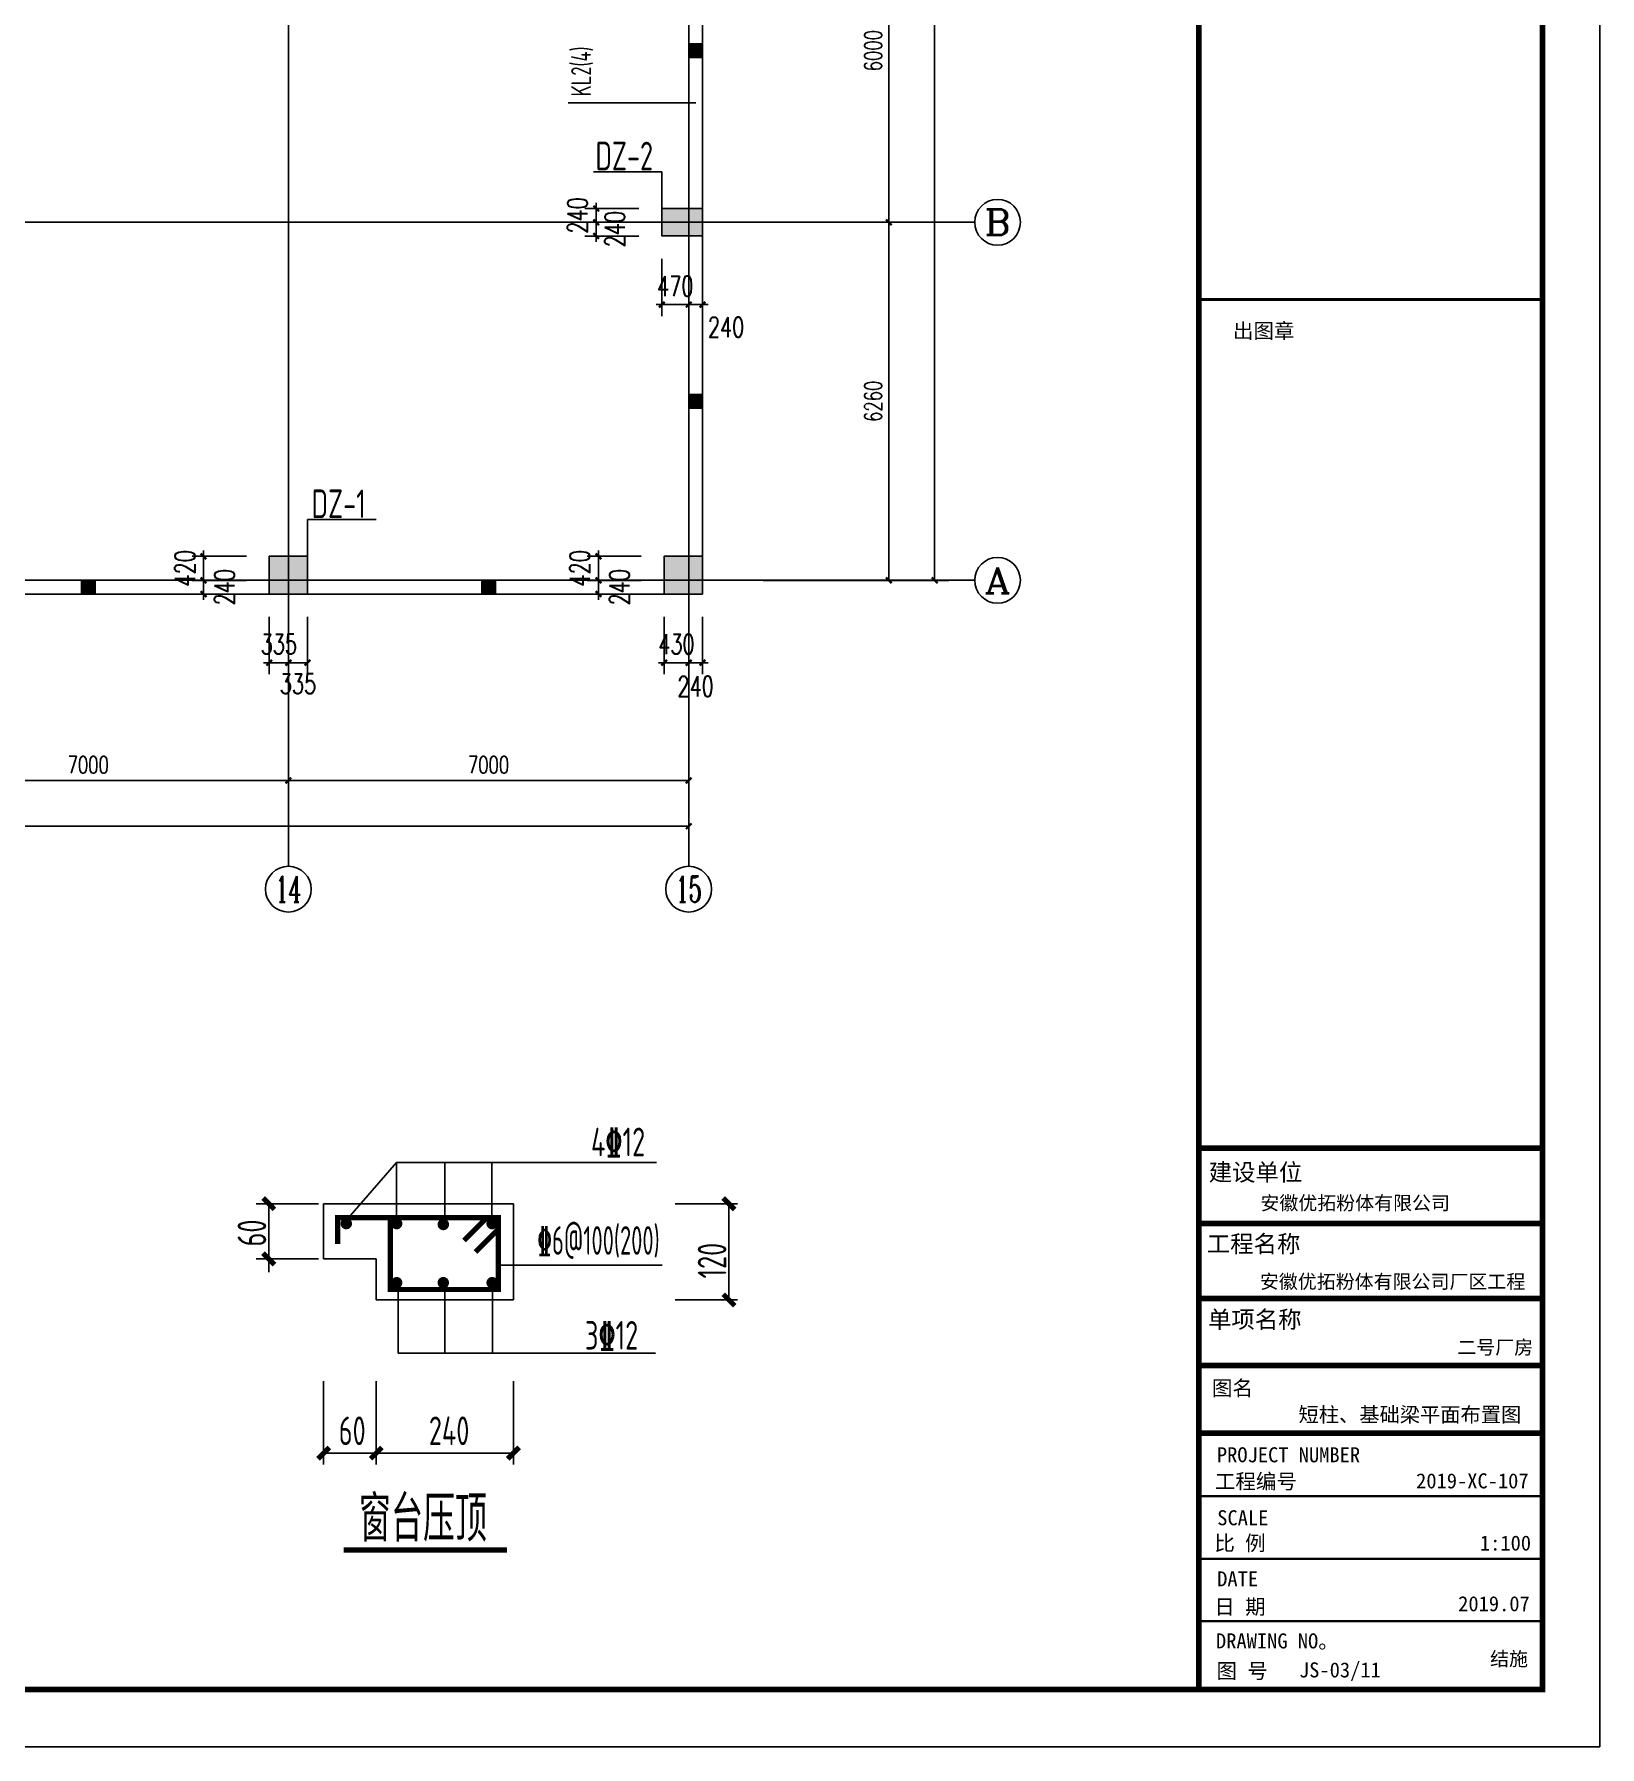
# Model space of a CAD drawing. Extents: x -17471 to 313636, y -71590 to 757901.
# Drawn here: x 286262 to 313636, y 143180 to 173119 of the extents above; entities that cross this region are included whole.
import ezdxf
from ezdxf.enums import TextEntityAlignment as Align

# ---------------------------------------------------------------- set-up
doc = ezdxf.new("R2010")
doc.units = 0
doc.header["$LTSCALE"] = 1000
doc.header["$MEASUREMENT"] = 0
doc.linetypes.add('6', pattern=[8.75, 5, -1.25, 1.25, -1.25])
for name, color, linetype in [('1', 140, 'Continuous'), ('10', 7, 'Continuous'), ('AXIS', 3, 'Continuous'), ('AXIS_TEXT', 7, 'Continuous'), ('DOTE', 1, 'Continuous'), ('PUB_DIM', 3, 'Continuous'), ('PUB_TAB', 7, 'Continuous'), ('PUB_TEXT', 7, 'Continuous'), ('PUB_TITLE', 4, 'Continuous'), ('图框', 7, 'Continuous'), ('基础梁', 4, 'Continuous'), ('尺寸线及数字', 253, 'Continuous'), ('板负筋标注TEXT2', 6, 'Continuous'), ('梁集中标注', 2, 'Continuous'), ('编号标注', 7, '6'), ('钢筋', 1, 'Continuous')]:
    doc.layers.add(name, color=color, linetype=linetype)
doc.layers.add('TEXT', color=7, linetype='Continuous', lineweight=13)
doc.styles.add('_TCH_AXIS', font='COMPLEX', dxfattribs={"bigfont": 'GBCBIG'})
doc.styles.add('_TCH_DIM_T3', font='SIMPLEX', dxfattribs={"width": 0.705882, "bigfont": 'GBCBIG'})
doc.styles.add('COMPLEX', font='COMPLEX')
doc.styles.add('TSSD_REIN', font='Tssdeng.shx', dxfattribs={"width": 0.7, "bigfont": 'hztxt.shx'})
doc.styles.add('宋体', font='')
doc.styles.add('黑体', font='simhei.ttf', dxfattribs={"width": 0.6, "height": 4.3})
doc.styles.get('宋体').set_extended_font_data('SimSun')
doc.dimstyles.new('_TCH_ARCH&&100', dxfattribs={"dimtxt": 297.5, "dimasz": 100, "dimexe": 250, "dimexo": 300, "dimgap": 126.25, "dimtad": 1, "dimdec": 0, "dimzin": 0, "dimdsep": 46, "dimtxsty": '_TCH_DIM_T3', "dimblk": 'ARCHTICK', "dimcen": 0.09, "dimclrt": 7, "dimazin": 2, "dimtfac": 1, "dimtdec": 0, "dimtix": 1, "dimtmove": 2, "dimatfit": 3, "dimfxl": 0, "dimtolj": 1, "dimtzin": 0, "dimarcsym": 0})
doc.dimstyles.new('_TCH_ARCH&&150', dxfattribs={"dimtxt": 446.25, "dimasz": 150, "dimexe": 375, "dimexo": 450, "dimgap": 189.375, "dimtad": 1, "dimdec": 0, "dimzin": 0, "dimdsep": 46, "dimtxsty": '_TCH_DIM_T3', "dimblk": 'ARCHTICK', "dimcen": 0.09, "dimclrt": 7, "dimazin": 2, "dimtfac": 1, "dimtdec": 0, "dimtix": 1, "dimtmove": 2, "dimatfit": 3, "dimfxl": 0, "dimtolj": 1, "dimtzin": 0, "dimarcsym": 0})

# ---------------------------------------------------------------- blocks, each defined once
blk = doc.blocks.new('结构图签1')
at = {"layer": '图框', "color": 4, "const_width": 98.6}
blk.add_lwpolyline([(333761, 58400), (339771, 58400), (339771, 1000), (333761, 1000)], close=True, dxfattribs=at)
at = {"layer": '图框', "color": 0, "const_width": 50}
blk.add_lwpolyline([(333761, 25302), (339771, 25302)], dxfattribs=at)
at = {"layer": '图框', "color": 4}
for points, const_width in [([(333761, 10466), (339749, 10466)], 99.6), ([(333761, 9149), (339751, 9149)], 99.6), ([(333761, 7835), (339771, 7835)], 99.6), ([(333761, 6664), (339771, 6664)], 99.6), ([(333761, 5480), (339771, 5480)], 99.6), ([(333761, 4381), (339771, 4381)], 40.3), ([(333761, 3284), (339771, 3284)], 40.3), ([(333761, 2195), (339771, 2195)], 40.3)]:
    blk.add_lwpolyline(points, dxfattribs=dict(at, const_width=const_width))
at = {"layer": 'PUB_TAB', "lineweight": -3, "style": '宋体', "width": 1.000001}
for s, height, p in [('安徽优拓粉体有限公司', 243, (334837, 9385)), ('安徽优拓粉体有限公司厂区工程', 243.02, (334828, 8011)), ('二号厂房', 243, (338280, 6862)), ('结施', 243, (338853, 1416))]:
    blk.add_text(s, height=height, dxfattribs=at).set_placement(p)
at = {"layer": '图框', "color": 4}
for s, height, style, p in [('出图章', 262.9, '黑体', (334357, 24622)), ('建设单位', 300, '黑体', (333933, 9894)), ('工程名称', 300, '黑体', (333900, 8642)), ('单项名称', 300, '黑体', (333920, 7321)), ('图名', 262.9, '黑体', (333989, 6139)), ('工程编号', 262.9, '黑体', (334041, 4508)), ('2019-XC-107', 262.94, '宋体', (337559, 4517)), ('SCALE', 262.9, '黑体', (334082, 3872)), ('比 例', 262.9, '黑体', (334032, 3429)), ('1:100', 262.9, '宋体', (338675, 3430)), ('DATE', 262.9, '黑体', (334081, 2804)), ('日 期', 262.9, '黑体', (334032, 2317)), ('2019.07', 262.9, '宋体', (338295, 2369)), ('DRAWING NO。', 262.94, '黑体', (334060, 1719)), ('图 号', 262.9, '黑体', (334069, 1194))]:
    blk.add_text(s, height=height, dxfattribs=dict(at, style=style)).set_placement(p)
at = {"layer": '图框', "color": 0, "style": '黑体'}
blk.add_text('PROJECT NUMBER', height=262.94, dxfattribs=at).set_placement((334076, 4973))
blk = doc.blocks.new('_ArchTick')
at = {"color": 0, "linetype": 'ByBlock', "const_width": 0.4}
blk.add_lwpolyline([(-0.5, -0.5), (0.5, 0.5)], dxfattribs=at)
blk = doc.blocks.new('*D168')
at = {"layer": 'Defpoints', "color": 0, "transparency": 16777216}
for p in [(297276, 163332), (297706, 163332), (297706, 162132)]:
    blk.add_point(p, dxfattribs=at)
at = {"layer": 'PUB_DIM', "color": 0, "lineweight": -2, "transparency": 16777216}
for p, q in [((297276, 162932), (297276, 161932)), ((297706, 162932), (297706, 161932)), ((297276, 162132), (297176, 162132)), ((297276, 162132), (297706, 162132)), ((297706, 162132), (297806, 162132))]:
    blk.add_line(p, q, dxfattribs=at)
at = {"layer": 'PUB_DIM', "color": 0, "lineweight": -2, "transparency": 16777216, "xscale": 100, "yscale": 100, "zscale": 100}
blk.add_blockref('_ArchTick', (297276, 162132), dxfattribs=at)
at = {"layer": 'PUB_DIM', "color": 0, "lineweight": -2, "transparency": 16777216, "xscale": 100, "yscale": 100, "zscale": 100, "rotation": 180}
blk.add_blockref('_ArchTick', (297706, 162132), dxfattribs=at)
at = {"layer": 'PUB_DIM', "color": 7, "transparency": 16777216, "insert": (297491, 162457), "char_height": 350, "attachment_point": 5, "style": '_TCH_DIM_T3'}
blk.add_mtext('\\A1;430', dxfattribs=at)
blk = doc.blocks.new('*D169')
at = {"layer": 'Defpoints', "color": 0, "transparency": 16777216}
for p in [(297706, 163332), (297946, 163332), (297946, 162132)]:
    blk.add_point(p, dxfattribs=at)
at = {"layer": 'PUB_DIM', "color": 0, "lineweight": -2, "transparency": 16777216}
for p, q in [((297706, 162932), (297706, 161932)), ((297946, 162932), (297946, 161932)), ((297706, 162132), (297606, 162132)), ((297706, 162132), (297946, 162132)), ((297946, 162132), (298046, 162132))]:
    blk.add_line(p, q, dxfattribs=at)
at = {"layer": 'PUB_DIM', "color": 0, "lineweight": -2, "transparency": 16777216, "xscale": 100, "yscale": 100, "zscale": 100}
blk.add_blockref('_ArchTick', (297706, 162132), dxfattribs=at)
at = {"layer": 'PUB_DIM', "color": 0, "lineweight": -2, "transparency": 16777216, "xscale": 100, "yscale": 100, "zscale": 100, "rotation": 180}
blk.add_blockref('_ArchTick', (297946, 162132), dxfattribs=at)
at = {"layer": 'PUB_DIM', "color": 7, "transparency": 16777216, "insert": (297826, 161719), "char_height": 350, "attachment_point": 5, "style": '_TCH_DIM_T3'}
blk.add_mtext('\\A1;240', dxfattribs=at)
blk = doc.blocks.new('*D170')
at = {"layer": 'Defpoints', "color": 0, "transparency": 16777216}
for p in [(296128, 163572), (297276, 163572), (297276, 163332)]:
    blk.add_point(p, dxfattribs=at)
at = {"layer": 'PUB_DIM', "color": 0, "lineweight": -2, "transparency": 16777216}
for p, q in [((296876, 163572), (295928, 163572)), ((296128, 163572), (296128, 163672)), ((296128, 163332), (296128, 163572)), ((296876, 163332), (295928, 163332)), ((296128, 163332), (296128, 163232))]:
    blk.add_line(p, q, dxfattribs=at)
at = {"layer": 'PUB_DIM', "color": 0, "lineweight": -2, "transparency": 16777216, "xscale": 100, "yscale": 100, "zscale": 100}
for p, rotation in [((296128, 163572), 270), ((296128, 163332), 90)]:
    blk.add_blockref('_ArchTick', p, dxfattribs=dict(at, rotation=rotation))
at = {"layer": 'PUB_DIM', "color": 7, "transparency": 16777216, "insert": (296496, 163452), "char_height": 350, "attachment_point": 5, "rotation": 90, "style": '_TCH_DIM_T3'}
blk.add_mtext('\\A1;240', dxfattribs=at)
blk = doc.blocks.new('*D171')
at = {"layer": 'Defpoints', "color": 0, "transparency": 16777216}
for p in [(296128, 163992), (297276, 163992), (297276, 163572)]:
    blk.add_point(p, dxfattribs=at)
at = {"layer": 'PUB_DIM', "color": 0, "lineweight": -2, "transparency": 16777216}
for p, q in [((296128, 163992), (296128, 164092)), ((296876, 163992), (295928, 163992)), ((296128, 163572), (296128, 163992)), ((296876, 163572), (295928, 163572)), ((296128, 163572), (296128, 163472))]:
    blk.add_line(p, q, dxfattribs=at)
at = {"layer": 'PUB_DIM', "color": 0, "lineweight": -2, "transparency": 16777216, "xscale": 100, "yscale": 100, "zscale": 100}
for p, rotation in [((296128, 163992), 270), ((296128, 163572), 90)]:
    blk.add_blockref('_ArchTick', p, dxfattribs=dict(at, rotation=rotation))
at = {"layer": 'PUB_DIM', "color": 7, "transparency": 16777216, "insert": (295803, 163782), "char_height": 350, "attachment_point": 5, "rotation": 90, "style": '_TCH_DIM_T3'}
blk.add_mtext('\\A1;420', dxfattribs=at)
blk = doc.blocks.new('*D224')
at = {"layer": 'Defpoints', "color": 0, "transparency": 16777216}
for p in [(289223, 163572), (290371, 163572), (290371, 163332)]:
    blk.add_point(p, dxfattribs=at)
at = {"layer": 'PUB_DIM', "color": 0, "lineweight": -2, "transparency": 16777216}
for p, q in [((289971, 163572), (289023, 163572)), ((289223, 163572), (289223, 163672)), ((289223, 163332), (289223, 163572)), ((289971, 163332), (289023, 163332)), ((289223, 163332), (289223, 163232))]:
    blk.add_line(p, q, dxfattribs=at)
at = {"layer": 'PUB_DIM', "color": 0, "lineweight": -2, "transparency": 16777216, "xscale": 100, "yscale": 100, "zscale": 100}
for p, rotation in [((289223, 163572), 270), ((289223, 163332), 90)]:
    blk.add_blockref('_ArchTick', p, dxfattribs=dict(at, rotation=rotation))
at = {"layer": 'PUB_DIM', "color": 7, "transparency": 16777216, "insert": (289591, 163452), "char_height": 350, "attachment_point": 5, "rotation": 90, "style": '_TCH_DIM_T3'}
blk.add_mtext('\\A1;240', dxfattribs=at)
blk = doc.blocks.new('*D225')
at = {"layer": 'Defpoints', "color": 0, "transparency": 16777216}
for p in [(289223, 163992), (290371, 163992), (290371, 163572)]:
    blk.add_point(p, dxfattribs=at)
at = {"layer": 'PUB_DIM', "color": 0, "lineweight": -2, "transparency": 16777216}
for p, q in [((289223, 163992), (289223, 164092)), ((289971, 163992), (289023, 163992)), ((289223, 163572), (289223, 163992)), ((289971, 163572), (289023, 163572)), ((289223, 163572), (289223, 163472))]:
    blk.add_line(p, q, dxfattribs=at)
at = {"layer": 'PUB_DIM', "color": 0, "lineweight": -2, "transparency": 16777216, "xscale": 100, "yscale": 100, "zscale": 100}
for p, rotation in [((289223, 163992), 270), ((289223, 163572), 90)]:
    blk.add_blockref('_ArchTick', p, dxfattribs=dict(at, rotation=rotation))
at = {"layer": 'PUB_DIM', "color": 7, "transparency": 16777216, "insert": (288898, 163782), "char_height": 350, "attachment_point": 5, "rotation": 90, "style": '_TCH_DIM_T3'}
blk.add_mtext('\\A1;420', dxfattribs=at)
blk = doc.blocks.new('*D226')
at = {"layer": 'Defpoints', "color": 0, "transparency": 16777216}
for p in [(290706, 163332), (291041, 163332), (291041, 162132)]:
    blk.add_point(p, dxfattribs=at)
at = {"layer": 'PUB_DIM', "color": 0, "lineweight": -2, "transparency": 16777216}
for p, q in [((290706, 162932), (290706, 161932)), ((291041, 162932), (291041, 161932)), ((290706, 162132), (291041, 162132))]:
    blk.add_line(p, q, dxfattribs=at)
at = {"layer": 'PUB_DIM', "color": 0, "lineweight": -2, "transparency": 16777216, "xscale": 100, "yscale": 100, "zscale": 100, "rotation": 180}
blk.add_blockref('_ArchTick', (290706, 162132), dxfattribs=at)
at = {"layer": 'PUB_DIM', "color": 0, "lineweight": -2, "transparency": 16777216, "xscale": 100, "yscale": 100, "zscale": 100}
blk.add_blockref('_ArchTick', (291041, 162132), dxfattribs=at)
at = {"layer": 'PUB_DIM', "color": 7, "transparency": 16777216, "insert": (290874, 161764), "char_height": 350, "attachment_point": 5, "style": '_TCH_DIM_T3'}
blk.add_mtext('\\A1;335', dxfattribs=at)
blk = doc.blocks.new('*D227')
at = {"layer": 'Defpoints', "color": 0, "transparency": 16777216}
for p in [(290371, 163332), (290706, 163332), (290706, 162132)]:
    blk.add_point(p, dxfattribs=at)
at = {"layer": 'PUB_DIM', "color": 0, "lineweight": -2, "transparency": 16777216}
for p, q in [((290371, 162932), (290371, 161932)), ((290706, 162932), (290706, 161932)), ((290371, 162132), (290271, 162132)), ((290371, 162132), (290706, 162132)), ((290706, 162132), (290806, 162132))]:
    blk.add_line(p, q, dxfattribs=at)
at = {"layer": 'PUB_DIM', "color": 0, "lineweight": -2, "transparency": 16777216, "xscale": 100, "yscale": 100, "zscale": 100}
blk.add_blockref('_ArchTick', (290371, 162132), dxfattribs=at)
at = {"layer": 'PUB_DIM', "color": 0, "lineweight": -2, "transparency": 16777216, "xscale": 100, "yscale": 100, "zscale": 100, "rotation": 180}
blk.add_blockref('_ArchTick', (290706, 162132), dxfattribs=at)
at = {"layer": 'PUB_DIM', "color": 7, "transparency": 16777216, "insert": (290539, 162457), "char_height": 350, "attachment_point": 5, "style": '_TCH_DIM_T3'}
blk.add_mtext('\\A1;335', dxfattribs=at)
blk = doc.blocks.new('窗台压顶')
at = {"layer": '1', "color": 3}
for p, q in [((8421532, -1998052), (8421532, -1997169)), ((8421532, -1997169), (8425324, -1997169)), ((8422239, -1998044), (8422239, -1997169)), ((8422924, -1998052), (8422924, -1997169)), ((8423018, -1998666), (8425404, -1998666)), ((8421559, -1998898), (8421559, -1999948)), ((8422239, -1998898), (8422239, -1999948)), ((8422934, -1998898), (8422934, -1999948)), ((8421559, -1999948), (8425309, -1999948))]:
    blk.add_line(p, q, dxfattribs=at)
at = {"layer": '1'}
for p, q in [((8423239, -1997770), (8420472, -1997770)), ((8420472, -1997770), (8420472, -1998574)), ((8423239, -1999172), (8423239, -1997770)), ((8421239, -1998574), (8420472, -1998574)), ((8421239, -1999172), (8421239, -1998574)), ((8421239, -1999172), (8423239, -1999172))]:
    blk.add_line(p, q, dxfattribs=at)
at = {"layer": '尺寸线及数字', "color": 3}
for p, q in [((8419491, -1997770), (8420398, -1997770)), ((8419673, -1998768), (8419673, -1997770)), ((8425595, -1997770), (8426502, -1997770)), ((8426378, -1999172), (8426378, -1997770)), ((8419491, -1998574), (8420398, -1998574)), ((8425595, -1999172), (8426502, -1999172)), ((8420472, -2001571), (8420472, -2000355)), ((8421239, -2001571), (8421239, -2000355)), ((8423239, -2001571), (8423239, -2000355)), ((8420472, -2001404), (8423239, -2001404))]:
    blk.add_line(p, q, dxfattribs=at)
at = {"layer": '尺寸线及数字', "color": 3, "const_width": 75}
for points in [[(8419590, -1997687), (8419756, -1997854)], [(8426295, -1997687), (8426462, -1997854)], [(8419590, -1998491), (8419756, -1998657)], [(8426295, -1999089), (8426462, -1999256)], [(8420389, -2001487), (8420555, -2001321)], [(8421156, -2001487), (8421322, -2001321)], [(8423156, -2001487), (8423322, -2001321)]]:
    blk.add_lwpolyline(points, dxfattribs=at)
at = {"layer": '编号标注', "color": 3}
blk.add_line((8421532, -1997169), (8420761, -1998060), dxfattribs=at)
at = {"layer": '钢筋', "const_width": 75}
for points in [[(8421444, -1997973), (8420677, -1997973), (8420677, -1998356)], [(8422518, -1998306), (8422851, -1997973), (8423018, -1997973), (8423018, -1999019), (8421444, -1999019), (8421444, -1997973), (8423018, -1997973), (8423018, -1998140), (8422685, -1998473)]]:
    blk.add_lwpolyline(points, dxfattribs=at)
at = {"layer": '钢筋', "const_width": 83.3}
for points in [[(8420844, -1998060, 1), (8420761, -1998060, 1), (8420844, -1998060)], [(8421578, -1998060, 1), (8421495, -1998060, 1), (8421578, -1998060)], [(8422258, -1998073, -1), (8422174, -1998073, -1), (8422258, -1998073)], [(8422970, -1998060, 1), (8422886, -1998060, 1), (8422970, -1998060)], [(8421578, -1998921, 1), (8421495, -1998921, 1), (8421578, -1998921)], [(8422258, -1998921, 1), (8422174, -1998921, 1), (8422258, -1998921)], [(8422970, -1998921, 1), (8422886, -1998921, 1), (8422970, -1998921)]]:
    blk.add_lwpolyline(points, format="xyb", dxfattribs=at)
at = {"layer": '钢筋', "color": 2, "const_width": 75}
blk.add_lwpolyline([(8420763, -2002816), (8423143, -2002816)], dxfattribs=at)
at = {"layer": '板负筋标注TEXT2', "color": 0, "style": 'TSSD_REIN'}
for s, height, width, p in [('4%%13212', 416.7, 0.7, (8424369, -1997079)), (' %%1326@100(200)', 416.67, 0.599976, (8423434, -1998514)), ('3%%13212', 416.7, 0.7, (8424281, -1999896)), ('60', 416.7, 0.7, (8420693, -2001287)), ('240', 416.7, 0.7, (8422006, -2001287)), ('窗台压顶', 666.7, 0.7, (8420987, -2002693))]:
    blk.add_text(s, height=height, dxfattribs=dict(at, width=width)).set_placement(p)
at = {"layer": '板负筋标注TEXT2', "color": 0, "style": 'TSSD_REIN', "width": 0.7}
for s, p in [('60', (8419636, -1998393)), ('120', (8426341, -1998860))]:
    blk.add_text(s, height=416.7, rotation=90, dxfattribs=at).set_placement(p)
blk = doc.blocks.new('*D333')
at = {"layer": 'Defpoints', "color": 0, "transparency": 16777216}
for p in [(297236, 169592), (297706, 169592), (297236, 168392)]:
    blk.add_point(p, dxfattribs=at)
at = {"layer": 'PUB_DIM', "color": 0, "lineweight": -2, "transparency": 16777216}
for p, q in [((297236, 169192), (297236, 168192)), ((297706, 169192), (297706, 168192)), ((297236, 168392), (297136, 168392)), ((297706, 168392), (297236, 168392)), ((297706, 168392), (297806, 168392))]:
    blk.add_line(p, q, dxfattribs=at)
at = {"layer": 'PUB_DIM', "color": 0, "lineweight": -2, "transparency": 16777216, "xscale": 100, "yscale": 100, "zscale": 100}
blk.add_blockref('_ArchTick', (297236, 168392), dxfattribs=at)
at = {"layer": 'PUB_DIM', "color": 0, "lineweight": -2, "transparency": 16777216, "xscale": 100, "yscale": 100, "zscale": 100, "rotation": 180}
blk.add_blockref('_ArchTick', (297706, 168392), dxfattribs=at)
at = {"layer": 'PUB_DIM', "color": 7, "transparency": 16777216, "insert": (297471, 168717), "char_height": 350, "attachment_point": 5, "style": '_TCH_DIM_T3'}
blk.add_mtext('\\A1;470', dxfattribs=at)
blk = doc.blocks.new('*D334')
at = {"layer": 'Defpoints', "color": 0, "transparency": 16777216}
for p in [(297706, 169592), (297946, 169592), (297706, 168392)]:
    blk.add_point(p, dxfattribs=at)
at = {"layer": 'PUB_DIM', "color": 0, "lineweight": -2, "transparency": 16777216}
for p, q in [((297706, 169192), (297706, 168192)), ((297946, 169192), (297946, 168192)), ((297706, 168392), (297606, 168392)), ((297946, 168392), (297706, 168392)), ((297946, 168392), (298046, 168392))]:
    blk.add_line(p, q, dxfattribs=at)
at = {"layer": 'PUB_DIM', "color": 0, "lineweight": -2, "transparency": 16777216, "xscale": 100, "yscale": 100, "zscale": 100}
blk.add_blockref('_ArchTick', (297706, 168392), dxfattribs=at)
at = {"layer": 'PUB_DIM', "color": 0, "lineweight": -2, "transparency": 16777216, "xscale": 100, "yscale": 100, "zscale": 100, "rotation": 180}
blk.add_blockref('_ArchTick', (297946, 168392), dxfattribs=at)
at = {"layer": 'PUB_DIM', "color": 7, "transparency": 16777216, "insert": (298360, 168000), "char_height": 350, "attachment_point": 5, "style": '_TCH_DIM_T3'}
blk.add_mtext('\\A1;240', dxfattribs=at)
blk = doc.blocks.new('*D335')
at = {"layer": 'Defpoints', "color": 0, "transparency": 16777216}
for p in [(296088, 170072), (297236, 170072), (297236, 169832)]:
    blk.add_point(p, dxfattribs=at)
at = {"layer": 'PUB_DIM', "color": 0, "lineweight": -2, "transparency": 16777216}
for p, q in [((296836, 170072), (295888, 170072)), ((296088, 170072), (296088, 170172)), ((296088, 169832), (296088, 170072)), ((296836, 169832), (295888, 169832)), ((296088, 169832), (296088, 169732))]:
    blk.add_line(p, q, dxfattribs=at)
at = {"layer": 'PUB_DIM', "color": 0, "lineweight": -2, "transparency": 16777216, "xscale": 100, "yscale": 100, "zscale": 100}
for p, rotation in [((296088, 170072), 270), ((296088, 169832), 90)]:
    blk.add_blockref('_ArchTick', p, dxfattribs=dict(at, rotation=rotation))
at = {"layer": 'PUB_DIM', "color": 7, "transparency": 16777216, "insert": (295763, 169952), "char_height": 350, "attachment_point": 5, "rotation": 90, "style": '_TCH_DIM_T3'}
blk.add_mtext('\\A1;240', dxfattribs=at)
blk = doc.blocks.new('*D336')
at = {"layer": 'Defpoints', "color": 0, "transparency": 16777216}
for p in [(296088, 169832), (297236, 169832), (297236, 169592)]:
    blk.add_point(p, dxfattribs=at)
at = {"layer": 'PUB_DIM', "color": 0, "lineweight": -2, "transparency": 16777216}
for p, q in [((296836, 169832), (295888, 169832)), ((296088, 169832), (296088, 169932)), ((296088, 169592), (296088, 169832)), ((296836, 169592), (295888, 169592)), ((296088, 169592), (296088, 169492))]:
    blk.add_line(p, q, dxfattribs=at)
at = {"layer": 'PUB_DIM', "color": 0, "lineweight": -2, "transparency": 16777216, "xscale": 100, "yscale": 100, "zscale": 100}
for p, rotation in [((296088, 169832), 270), ((296088, 169592), 90)]:
    blk.add_blockref('_ArchTick', p, dxfattribs=dict(at, rotation=rotation))
at = {"layer": 'PUB_DIM', "color": 7, "transparency": 16777216, "insert": (296414, 169712), "char_height": 350, "attachment_point": 5, "rotation": 90, "style": '_TCH_DIM_T3'}
blk.add_mtext('\\A1;240', dxfattribs=at)
blk = doc.blocks.new('*D1834')
at = {"layer": 'AXIS', "color": 0, "lineweight": -2, "transparency": 16777216}
for p, q in [((299006, 169832), (301456, 169832)), ((301206, 163572), (301206, 169832)), ((299006, 163572), (301456, 163572))]:
    blk.add_line(p, q, dxfattribs=at)
at = {"layer": 'Defpoints', "color": 0, "transparency": 16777216}
for p in [(298706, 169832), (301206, 169832), (298706, 163572)]:
    blk.add_point(p, dxfattribs=at)
at = {"layer": 'AXIS', "color": 0, "lineweight": -2, "transparency": 16777216, "xscale": 100, "yscale": 100, "zscale": 100}
for p, rotation in [((301206, 169832), 90), ((301206, 163572), 270)]:
    blk.add_blockref('_ArchTick', p, dxfattribs=dict(at, rotation=rotation))
at = {"layer": 'AXIS', "color": 7, "transparency": 16777216, "insert": (300931, 166702), "char_height": 297.5, "attachment_point": 5, "rotation": 90, "style": '_TCH_DIM_T3'}
blk.add_mtext('\\A1;6260', dxfattribs=at)
blk = doc.blocks.new('*D1835')
at = {"layer": 'AXIS', "color": 0, "lineweight": -2, "transparency": 16777216}
for p, q in [((299006, 175832), (301456, 175832)), ((301206, 169832), (301206, 175832)), ((299006, 169832), (301456, 169832))]:
    blk.add_line(p, q, dxfattribs=at)
at = {"layer": 'Defpoints', "color": 0, "transparency": 16777216}
for p in [(298706, 175832), (301206, 175832), (298706, 169832)]:
    blk.add_point(p, dxfattribs=at)
at = {"layer": 'AXIS', "color": 0, "lineweight": -2, "transparency": 16777216, "xscale": 100, "yscale": 100, "zscale": 100}
for p, rotation in [((301206, 175832), 90), ((301206, 169832), 270)]:
    blk.add_blockref('_ArchTick', p, dxfattribs=dict(at, rotation=rotation))
at = {"layer": 'AXIS', "color": 7, "transparency": 16777216, "insert": (300931, 172832), "char_height": 297.5, "attachment_point": 5, "rotation": 90, "style": '_TCH_DIM_T3'}
blk.add_mtext('\\A1;6000', dxfattribs=at)
blk = doc.blocks.new('*D1838')
at = {"layer": 'AXIS', "color": 0, "lineweight": -2, "transparency": 16777216}
for p, q in [((299006, 188092), (302256, 188092)), ((302006, 163572), (302006, 188092)), ((299006, 163572), (302256, 163572))]:
    blk.add_line(p, q, dxfattribs=at)
at = {"layer": 'Defpoints', "color": 0, "transparency": 16777216}
for p in [(298706, 188092), (302006, 188092), (298706, 163572)]:
    blk.add_point(p, dxfattribs=at)
at = {"layer": 'AXIS', "color": 0, "lineweight": -2, "transparency": 16777216, "xscale": 100, "yscale": 100, "zscale": 100}
for p, rotation in [((302006, 188092), 90), ((302006, 163572), 270)]:
    blk.add_blockref('_ArchTick', p, dxfattribs=dict(at, rotation=rotation))
at = {"layer": 'AXIS', "color": 7, "transparency": 16777216, "insert": (301731, 175832), "char_height": 297.5, "attachment_point": 5, "rotation": 90, "style": '_TCH_DIM_T3'}
blk.add_mtext('\\A1;24520', dxfattribs=at)
blk = doc.blocks.new('*D1871')
at = {"layer": 'AXIS', "color": 0, "lineweight": -2, "transparency": 16777216}
for p, q in [((283706, 162272), (283706, 159822)), ((290706, 162272), (290706, 159822)), ((283706, 160072), (290706, 160072))]:
    blk.add_line(p, q, dxfattribs=at)
at = {"layer": 'Defpoints', "color": 0, "transparency": 16777216}
for p in [(283706, 162572), (290706, 162572), (290706, 160072)]:
    blk.add_point(p, dxfattribs=at)
at = {"layer": 'AXIS', "color": 0, "lineweight": -2, "transparency": 16777216, "xscale": 100, "yscale": 100, "zscale": 100, "rotation": 180}
blk.add_blockref('_ArchTick', (283706, 160072), dxfattribs=at)
at = {"layer": 'AXIS', "color": 0, "lineweight": -2, "transparency": 16777216, "xscale": 100, "yscale": 100, "zscale": 100}
blk.add_blockref('_ArchTick', (290706, 160072), dxfattribs=at)
at = {"layer": 'AXIS', "color": 7, "transparency": 16777216, "insert": (287206, 160347), "char_height": 297.5, "attachment_point": 5, "style": '_TCH_DIM_T3'}
blk.add_mtext('\\A1;7000', dxfattribs=at)
blk = doc.blocks.new('*D1872')
at = {"layer": 'AXIS', "color": 0, "lineweight": -2, "transparency": 16777216}
for p, q in [((290706, 162272), (290706, 159822)), ((297706, 162272), (297706, 159822)), ((290706, 160072), (297706, 160072))]:
    blk.add_line(p, q, dxfattribs=at)
at = {"layer": 'Defpoints', "color": 0, "transparency": 16777216}
for p in [(290706, 162572), (297706, 162572), (297706, 160072)]:
    blk.add_point(p, dxfattribs=at)
at = {"layer": 'AXIS', "color": 0, "lineweight": -2, "transparency": 16777216, "xscale": 100, "yscale": 100, "zscale": 100, "rotation": 180}
blk.add_blockref('_ArchTick', (290706, 160072), dxfattribs=at)
at = {"layer": 'AXIS', "color": 0, "lineweight": -2, "transparency": 16777216, "xscale": 100, "yscale": 100, "zscale": 100}
blk.add_blockref('_ArchTick', (297706, 160072), dxfattribs=at)
at = {"layer": 'AXIS', "color": 7, "transparency": 16777216, "insert": (294206, 160347), "char_height": 297.5, "attachment_point": 5, "style": '_TCH_DIM_T3'}
blk.add_mtext('\\A1;7000', dxfattribs=at)
blk = doc.blocks.new('*D1873')
at = {"layer": 'AXIS', "color": 0, "lineweight": -2, "transparency": 16777216}
for p, q in [((199706, 162272), (199706, 159022)), ((297706, 162272), (297706, 159022)), ((199706, 159272), (297706, 159272))]:
    blk.add_line(p, q, dxfattribs=at)
at = {"layer": 'Defpoints', "color": 0, "transparency": 16777216}
for p in [(199706, 162572), (297706, 162572), (297706, 159272)]:
    blk.add_point(p, dxfattribs=at)
at = {"layer": 'AXIS', "color": 0, "lineweight": -2, "transparency": 16777216, "xscale": 100, "yscale": 100, "zscale": 100, "rotation": 180}
blk.add_blockref('_ArchTick', (199706, 159272), dxfattribs=at)
at = {"layer": 'AXIS', "color": 0, "lineweight": -2, "transparency": 16777216, "xscale": 100, "yscale": 100, "zscale": 100}
blk.add_blockref('_ArchTick', (297706, 159272), dxfattribs=at)
at = {"layer": 'AXIS', "color": 7, "transparency": 16777216, "insert": (248706, 159547), "char_height": 297.5, "attachment_point": 5, "style": '_TCH_DIM_T3'}
blk.add_mtext('\\A1;98000', dxfattribs=at)
blk = doc.blocks.new('_AXISO')
blk.add_circle((0, 0), 0.5)
at = {"layer": 'AXIS_TEXT', "style": 'COMPLEX', "width": 1.041667}
blk.add_attdef('A', text='', height=0.56, dxfattribs=at).set_placement((-0.25, -0.28), (0.25, -0.28), align=Align.FIT)

msp = doc.modelspace()

# ---------------------------------------------------------------- hatches: boundary and pattern name
h = msp.add_hatch(color=256)
h.dxf.hatch_style = 1
h.paths.add_polyline_path([(297946.1, 172952.3), (297706.1, 172952.3), (297706.1, 172712.3), (297946.1, 172712.3)])
h = msp.add_hatch(color=256)
h.dxf.hatch_style = 1
h.paths.add_polyline_path([(297946.1, 170072.3), (297236.1, 170072.3), (297236.1, 169592.3), (297946.1, 169592.3)])
h = msp.add_hatch(color=256)
h.dxf.hatch_style = 1
h.paths.add_polyline_path([(297946.1, 166822.3), (297706.1, 166822.3), (297706.1, 166582.3), (297946.1, 166582.3)])
h = msp.add_hatch(color=256)
h.dxf.hatch_style = 1
h.paths.add_polyline_path([(290371.1, 163992.3), (291041.1, 163992.3), (291041.1, 163332.3), (290371.1, 163332.3)])
h = msp.add_hatch(color=256)
h.dxf.hatch_style = 1
h.paths.add_polyline_path([(297946.1, 163992.3), (297276.1, 163992.3), (297276.1, 163332.3), (297946.1, 163332.3)])
h = msp.add_hatch(color=256)
h.dxf.hatch_style = 1
h.paths.add_polyline_path([(287086.1, 163572.3), (287326.1, 163572.3), (287326.1, 163332.3), (287086.1, 163332.3)])
h = msp.add_hatch(color=256)
h.dxf.hatch_style = 1
h.paths.add_polyline_path([(294086.1, 163572.3), (294326.1, 163572.3), (294326.1, 163332.3), (294086.1, 163332.3)])

# ---------------------------------------------------------------- linework, layer by layer
for points in [[(297946.1, 172952.3), (297706.1, 172952.3), (297706.1, 172712.3), (297946.1, 172712.3)], [(297946.1, 170072.3), (297236.1, 170072.3), (297236.1, 169592.3), (297946.1, 169592.3)], [(297946.1, 166822.3), (297706.1, 166822.3), (297706.1, 166582.3), (297946.1, 166582.3)], [(290371.1, 163992.3), (291041.1, 163992.3), (291041.1, 163332.3), (290371.1, 163332.3)], [(297946.1, 163992.3), (297276.1, 163992.3), (297276.1, 163332.3), (297946.1, 163332.3)], [(287086.1, 163572.3), (287326.1, 163572.3), (287326.1, 163332.3), (287086.1, 163332.3)], [(294086.1, 163572.3), (294326.1, 163572.3), (294326.1, 163332.3), (294086.1, 163332.3)]]:
    msp.add_lwpolyline(points, close=True)
at = {"layer": '10'}
for p, q in [((297236.1, 170714.8), (296039, 170714.8)), ((297236.1, 170714.8), (297236.1, 170072.3)), ((291041.1, 164634.8), (291041.1, 163992.3)), ((291041.1, 164634.8), (292238.1, 164634.8))]:
    msp.add_line(p, q, dxfattribs=at)
at = {"layer": 'AXIS'}
for p, q in [((298706.1, 169832.3), (302706.1, 169832.3)), ((298706.1, 163572.3), (302706.1, 163572.3)), ((290706.1, 162572.3), (290706.1, 158572.3)), ((297706.1, 162572.3), (297706.1, 158572.3))]:
    msp.add_line(p, q, dxfattribs=at)
at = {"layer": 'DOTE'}
for p, q in [((290706.1, 162572.3), (290706.1, 189092.3)), ((297706.1, 162572.3), (297706.1, 189092.3)), ((198706.1, 169832.3), (298706.1, 169832.3)), ((198706.1, 163572.3), (298706.1, 163572.3))]:
    msp.add_line(p, q, dxfattribs=at)
at = {"layer": 'PUB_TITLE'}
msp.add_lwpolyline([(187535.9, 143180.2), (313635.9, 143180.2), (313635.9, 202580.2), (187535.9, 202580.2)], close=True, dxfattribs=at)
at = {"layer": 'PUB_TITLE', "const_width": 100}
msp.add_lwpolyline([(190035.9, 144180.2), (312635.9, 144180.2), (312635.9, 201580.2), (190035.9, 201580.2)], close=True, dxfattribs=at)
at = {"layer": '基础梁'}
for p, q in [((297706.1, 170072.3), (297706.1, 175592.3)), ((297946.1, 170072.3), (297946.1, 175592.3)), ((297706.1, 163992.3), (297706.1, 169592.3)), ((297946.1, 163992.3), (297946.1, 169592.3)), ((284041.1, 163572.3), (290371.1, 163572.3)), ((291041.1, 163572.3), (297276.1, 163572.3)), ((284041.1, 163332.3), (290371.1, 163332.3)), ((291041.1, 163332.3), (297276.1, 163332.3))]:
    msp.add_line(p, q, dxfattribs=at)
at = {"layer": '梁集中标注'}
msp.add_line((297828.4, 171923.1), (295600.8, 171923.1), dxfattribs=at)

# ---------------------------------------------------------------- block references
msp.add_blockref('结构图签1', (-27134.7, 143180.2))
at = {"xscale": 1.2, "yscale": 1.2, "zscale": 1.2}
msp.add_blockref('窗台压顶', (-9813244.8, 2549998.4), dxfattribs=at)
at = {"layer": 'AXIS'}
ref = msp.add_blockref('_AXISO', (303106.1, 169832.3), dxfattribs=dict(at, xscale=800, yscale=800, zscale=800))
ref.add_attrib('A', 'B', dxfattribs={"layer": 'AXIS_TEXT', "height": 452.5, "style": '_TCH_AXIS', "width": 1.235294}).set_placement((302879.8, 169606.1), (303332.3, 169606.1), align=Align.FIT)
ref = msp.add_blockref('_AXISO', (303106.1, 163572.3), dxfattribs=dict(at, xscale=800, yscale=800, zscale=800))
ref.add_attrib('A', 'A', dxfattribs={"layer": 'AXIS_TEXT', "height": 452.5, "style": '_TCH_AXIS', "width": 1.166667}).set_placement((302879.8, 163346.1), (303332.3, 163346.1), align=Align.FIT)
ref = msp.add_blockref('_AXISO', (290706.1, 158172.3), dxfattribs=dict(at, xscale=800, yscale=800, zscale=800))
ref.add_attrib('A', '14', dxfattribs={"layer": 'AXIS_TEXT', "height": 452.55, "style": '_TCH_AXIS', "width": 0.677419}).set_placement((290479.8, 157946.1), (290932.3, 157946.1), align=Align.FIT)
ref = msp.add_blockref('_AXISO', (297706.1, 158172.3), dxfattribs=dict(at, xscale=800, yscale=800, zscale=800))
ref.add_attrib('A', '15', dxfattribs={"layer": 'AXIS_TEXT', "height": 452.55, "style": '_TCH_AXIS', "width": 0.724138}).set_placement((297479.8, 157946.1), (297932.3, 157946.1), align=Align.FIT)

# ---------------------------------------------------------------- texts
at = {"layer": 'PUB_TEXT', "color": 6, "style": '宋体'}
msp.add_text('短柱、基础梁平面布置图', height=259.68, dxfattribs=at).set_placement((308368.2, 148857.2))
at = {"layer": 'TEXT', "style": 'TSSD_REIN', "width": 0.7}
for s, p in [('DZ-2', (296075, 170740.5)), ('DZ-1', (291111.7, 164660.5))]:
    msp.add_text(s, height=500, dxfattribs=at).set_placement(p)
at = {"layer": '图框', "color": 3, "style": '宋体'}
msp.add_text('JS-03/11', height=262.94, dxfattribs=at).set_placement((308376.5, 144392.4))
at = {"layer": '梁集中标注', "style": 'TSSD_REIN', "width": 0.7}
msp.add_text('KL2(4)', height=350, rotation=90, dxfattribs=at).set_placement((295999.8, 172034.1))

# ---------------------------------------------------------------- dimensions: what is measured, and where the dimension line sits
at = {"layer": 'AXIS'}
for p1, p2, distance, picture, middle in [((298706.1, 163572.3), (298706.1, 188092.3), -3300, '*D1838', (301731.1, 175832.3)), ((298706.1, 169832.3), (298706.1, 175832.3), -2500, '*D1835', (300931.1, 172832.3)), ((298706.1, 163572.3), (298706.1, 169832.3), -2500, '*D1834', (300931.1, 166702.3)), ((199706.1, 162572.3), (297706.1, 162572.3), -3300, '*D1873', (248706.1, 159547.3)), ((283706.1, 162572.3), (290706.1, 162572.3), -2500, '*D1871', (287206.1, 160347.3)), ((290706.1, 162572.3), (297706.1, 162572.3), -2500, '*D1872', (294206.1, 160347.3))]:
    dim = msp.add_aligned_dim(p1=p1, p2=p2, distance=distance, dimstyle='_TCH_ARCH&&100', dxfattribs=at)
    dim.commit()
    dim.dimension.update_dxf_attribs({"geometry": picture, "text_midpoint": middle})
at = {"layer": 'PUB_DIM'}
for base, p1, p2, angle, picture, middle in [((296088.1, 170072.3), (297236.1, 169832.3), (297236.1, 170072.3), 90, '*D335', (295763.1, 169952.3)), ((297236.1, 168392.3), (297706.1, 169592.3), (297236.1, 169592.3), 180, '*D333', (297471.1, 168717.3)), ((289223.1, 163992.3), (290371.1, 163572.3), (290371.1, 163992.3), 90, '*D225', (288898.1, 163782.3)), ((296128.1, 163992.3), (297276.1, 163572.3), (297276.1, 163992.3), 90, '*D171', (295803.1, 163782.3))]:
    dim = msp.add_linear_dim(base=base, p1=p1, p2=p2, angle=angle, dimstyle='_TCH_ARCH&&150', override={"dimtxt": 350, "dimasz": 100, "dimexe": 200, "dimexo": 400, "dimgap": 150}, dxfattribs=at)
    dim.commit()
    dim.dimension.update_dxf_attribs({"geometry": picture, "text_midpoint": middle})
for base, p1, p2, angle, picture, middle in [((296088.1, 169832.3), (297236.1, 169592.3), (297236.1, 169832.3), 90, '*D336', (296413.6, 169712.3)), ((297706.1, 168392.3), (297946.1, 169592.3), (297706.1, 169592.3), 180, '*D334', (298360.3, 167999.8)), ((289223.1, 163572.3), (290371.1, 163332.3), (290371.1, 163572.3), 90, '*D224', (289591.2, 163452.3)), ((296128.1, 163572.3), (297276.1, 163332.3), (297276.1, 163572.3), 90, '*D170', (296496.2, 163452.3))]:
    dim = msp.add_linear_dim(base=base, p1=p1, p2=p2, angle=angle, dimstyle='_TCH_ARCH&&150', override={"dimtxt": 350, "dimasz": 100, "dimexe": 200, "dimexo": 400, "dimgap": 150}, dxfattribs=at)
    dim.commit()
    dim.dimension.update_dxf_attribs({"geometry": picture, "text_midpoint": middle, "dimtype": 128})
for base, p1, p2, picture, middle in [((290706.1, 162132.3), (290371.1, 163332.3), (290706.1, 163332.3), '*D227', (290538.6, 162457.3)), ((297706.1, 162132.3), (297276.1, 163332.3), (297706.1, 163332.3), '*D168', (297491.1, 162457.3))]:
    dim = msp.add_linear_dim(base=base, p1=p1, p2=p2, dimstyle='_TCH_ARCH&&150', override={"dimtxt": 350, "dimasz": 100, "dimexe": 200, "dimexo": 400, "dimgap": 150}, dxfattribs=at)
    dim.commit()
    dim.dimension.update_dxf_attribs({"geometry": picture, "text_midpoint": middle})
for base, p1, p2, picture, middle in [((291041.1, 162132.3), (290706.1, 163332.3), (291041.1, 163332.3), '*D226', (290873.6, 161764)), ((297946.1, 162132.3), (297706.1, 163332.3), (297946.1, 163332.3), '*D169', (297826.1, 161719))]:
    dim = msp.add_linear_dim(base=base, p1=p1, p2=p2, dimstyle='_TCH_ARCH&&150', override={"dimtxt": 350, "dimasz": 100, "dimexe": 200, "dimexo": 400, "dimgap": 150}, dxfattribs=at)
    dim.commit()
    dim.dimension.update_dxf_attribs({"geometry": picture, "text_midpoint": middle, "dimtype": 128})

doc.saveas('drawing.dxf')
